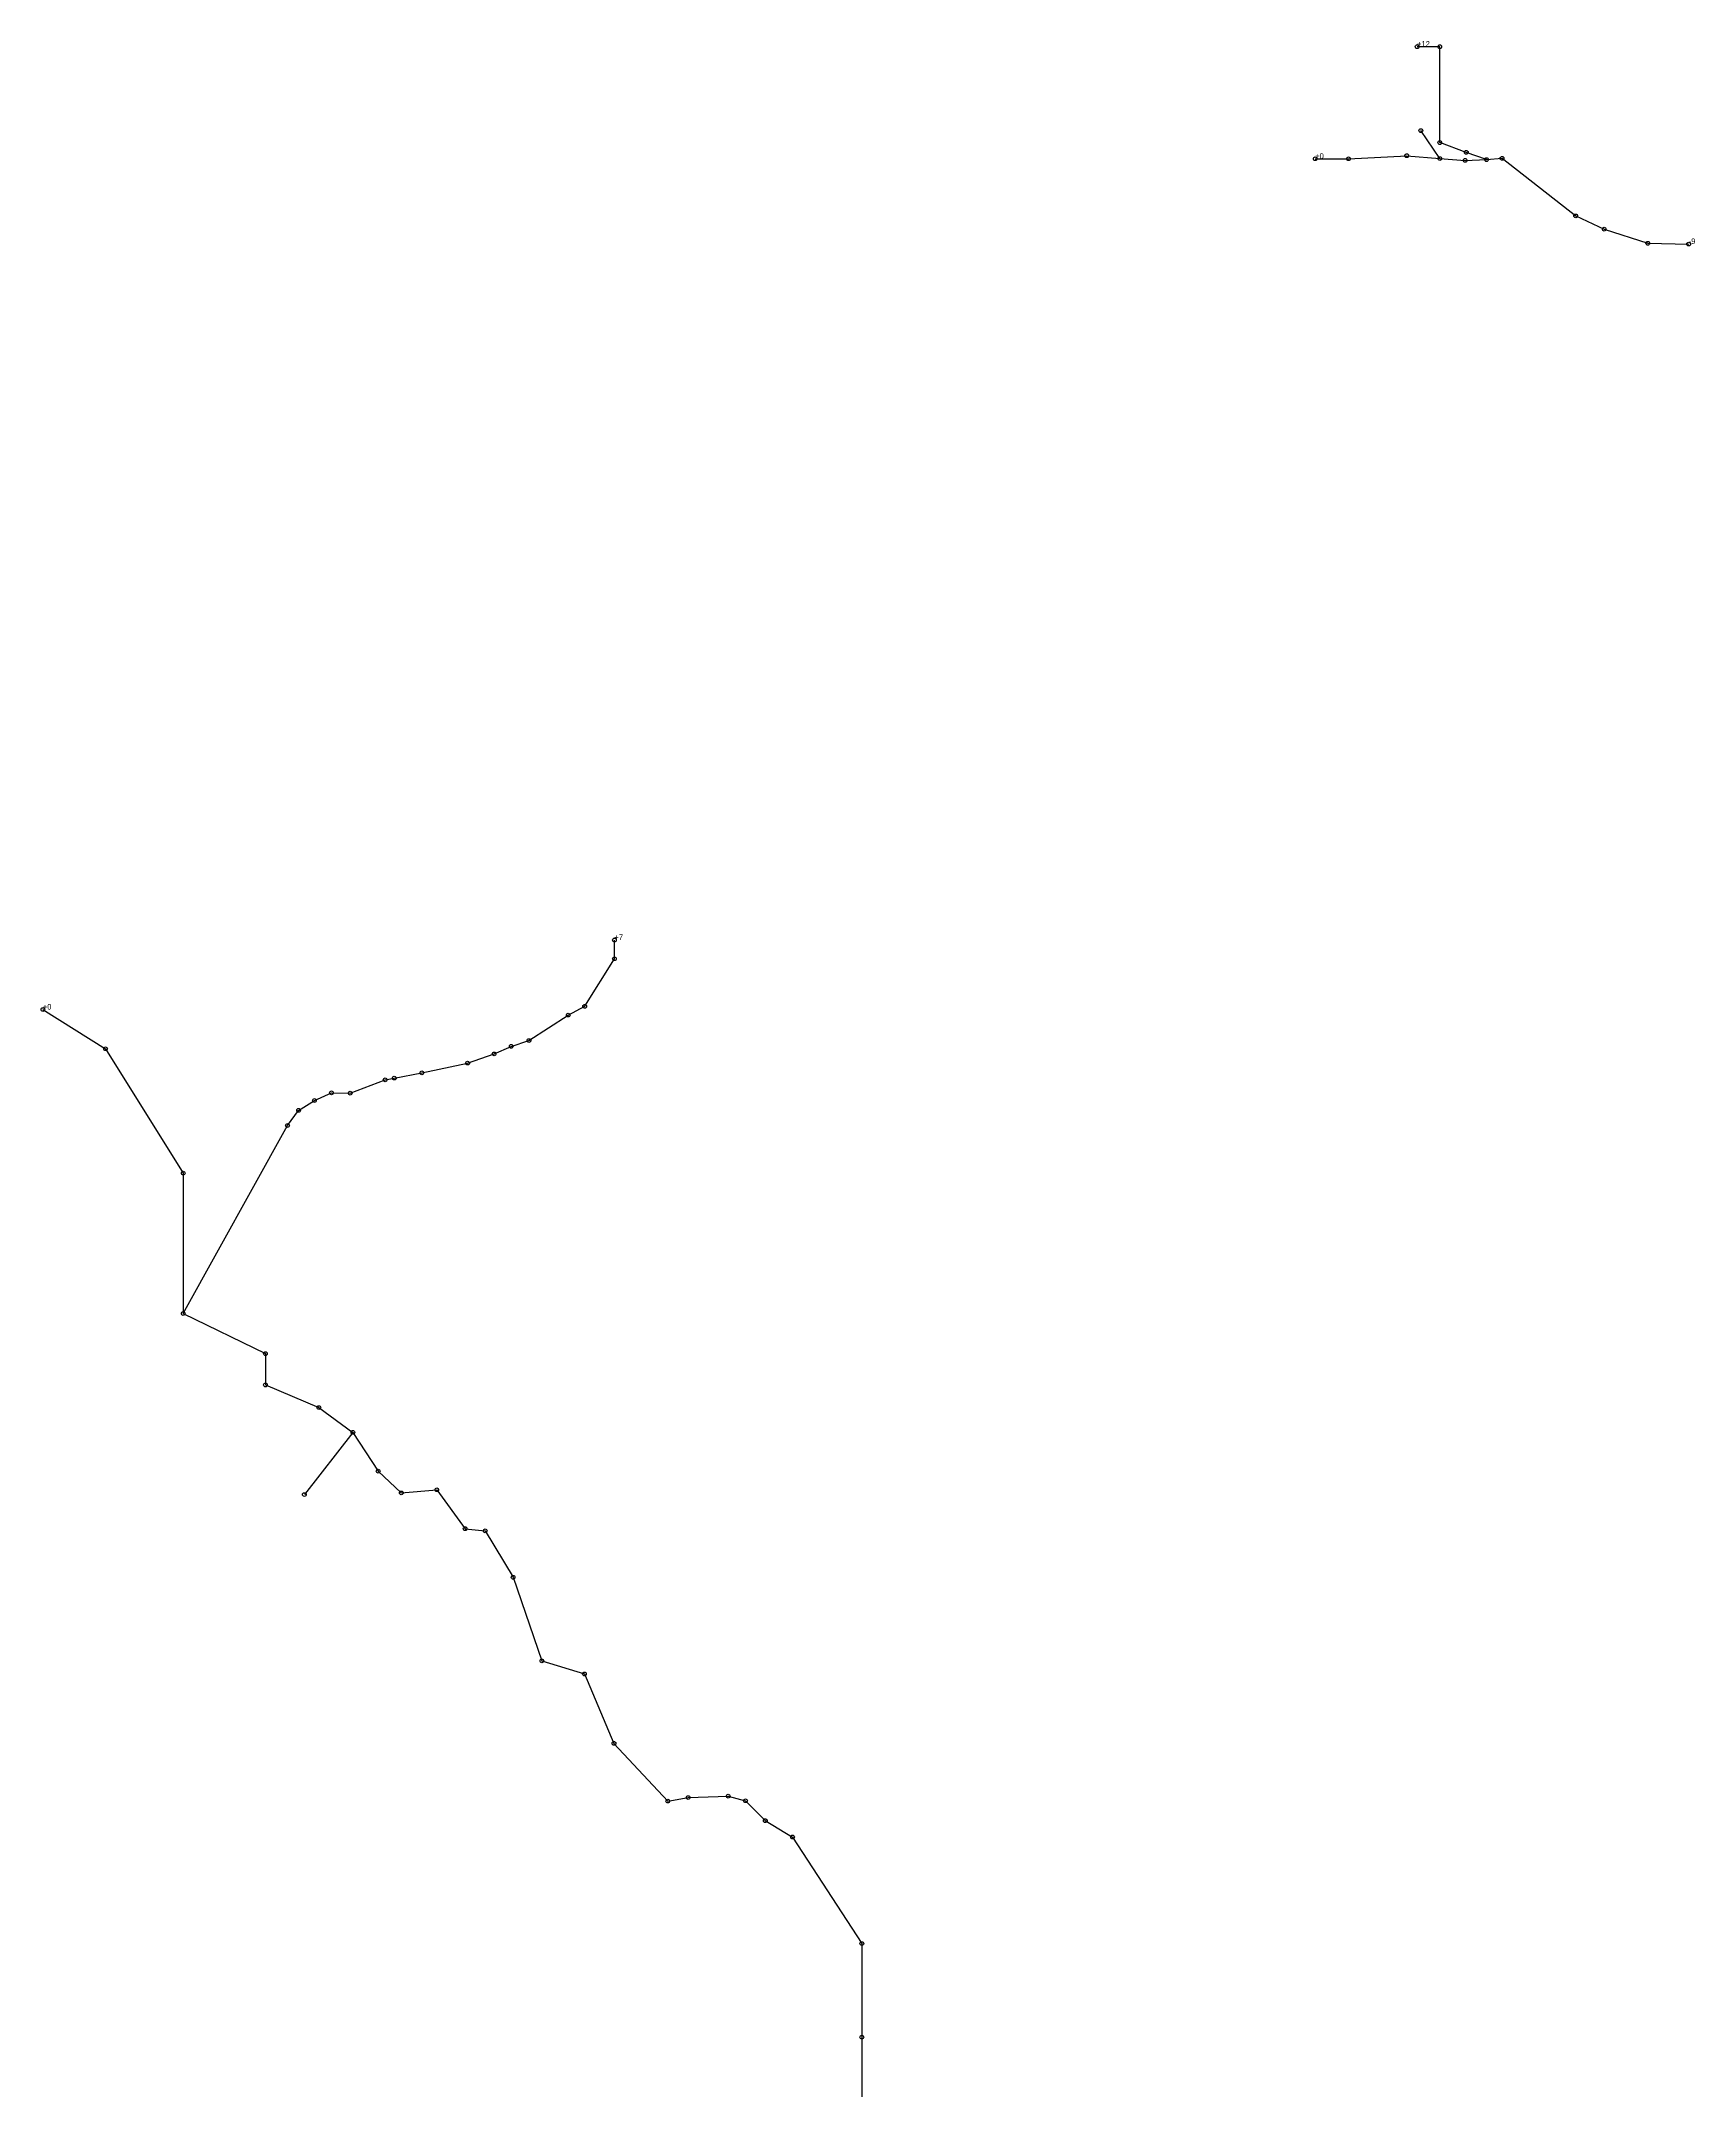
# Model space of a CAD drawing. Extents: x 0 to 487, y -339 to 104.
# Drawn here: x -0.2 to 176.7, y -115.7 to 103.6 of the extents above; entities that cross this region are included whole.
import ezdxf

# ---------------------------------------------------------------- set-up
doc = ezdxf.new("R2010")
doc.units = 0
for name, color, linetype in [('CHEMINEMENTS', 1, 'CONTINUOUS'), ('POINTS', 6, 'CONTINUOUS'), ('PROFONDEURS', 2, 'CONTINUOUS')]:
    doc.layers.add(name, color=color, linetype=linetype)

msp = doc.modelspace()

# ---------------------------------------------------------------- linework, layer by layer
at = {"layer": 'CHEMINEMENTS'}
for p, q in [((149.37, 102.99), (146.95, 102.99)), ((149.37, 92.73), (149.37, 102.99)), ((149.37, 91.02), (147.35, 94.01)), ((152.21, 91.69), (149.37, 92.73)), ((136.06, 91), (136.06, 91)), ((136.06, 91), (139.61, 91)), ((139.61, 91), (145.84, 91.33)), ((145.84, 91.33), (149.37, 91.02)), ((149.37, 91.02), (152.1, 90.83)), ((152.1, 90.83), (154.37, 90.91)), ((154.37, 90.91), (152.21, 91.69)), ((154.37, 90.91), (156.03, 91.05)), ((156.03, 91.05), (163.91, 84.89)), ((163.91, 84.89), (166.96, 83.47)), ((166.96, 83.47), (171.62, 81.96)), ((171.62, 81.96), (175.99, 81.88)), ((61.12, 5.44), (61.12, 7.44)), ((57.94, 0.35), (61.12, 5.44)), ((61.12, 5.44), (61.12, 5.44)), ((0, 0), (0, 0)), ((0, 0), (6.7, -4.19)), ((56.18, -0.59), (57.94, 0.35)), ((51.98, -3.31), (56.18, -0.59)), ((6.7, -4.19), (15.01, -17.49)), ((48.25, -4.74), (50.08, -3.93)), ((50.08, -3.93), (51.98, -3.31)), ((40.53, -6.76), (45.42, -5.72)), ((45.42, -5.72), (48.25, -4.74)), ((32.86, -8.94), (36.6, -7.51)), ((36.6, -7.51), (37.58, -7.33)), ((37.58, -7.33), (40.53, -6.76)), ((26.16, -12.4), (27.34, -10.78)), ((27.34, -10.78), (29.04, -9.72)), ((29.04, -9.72), (30.86, -8.9)), ((30.86, -8.9), (32.86, -8.94)), ((15.01, -32.51), (26.16, -12.4)), ((15.01, -17.49), (15.01, -32.51)), ((15.01, -32.51), (23.8, -36.8)), ((23.8, -36.8), (23.8, -40.15)), ((23.8, -40.15), (29.51, -42.57)), ((29.51, -42.57), (33.15, -45.22)), ((33.15, -45.22), (27.96, -51.87)), ((33.15, -45.22), (35.85, -49.37)), ((35.85, -49.37), (38.33, -51.69)), ((38.33, -51.69), (42.12, -51.36)), ((42.12, -51.36), (45.15, -55.52)), ((45.15, -55.52), (47.3, -55.75)), ((47.3, -55.75), (50.28, -60.72)), ((50.28, -60.72), (53.36, -69.66)), ((53.36, -69.66), (57.91, -71.06)), ((57.91, -71.06), (61.07, -78.48)), ((61.07, -78.48), (66.83, -84.66)), ((66.83, -84.66), (69, -84.28)), ((69, -84.28), (73.29, -84.13)), ((73.29, -84.13), (75.13, -84.62)), ((75.13, -84.62), (77.25, -86.75)), ((77.25, -86.75), (80.17, -88.5)), ((80.17, -88.5), (87.57, -99.9)), ((87.57, -99.9), (87.57, -109.9)), ((87.57, -109.9), (87.57, -120.9))]:
    msp.add_line(p, q, dxfattribs=at)
at = {"layer": 'POINTS'}
for centre in [(146.95, 102.99), (149.37, 102.99), (147.35, 94.01), (149.37, 92.73), (136.06, 91), (139.61, 91), (145.84, 91.33), (149.37, 91.02), (152.1, 90.83), (152.21, 91.69), (154.37, 90.91), (156.03, 91.05), (163.91, 84.89), (166.96, 83.47), (171.62, 81.96), (175.99, 81.88), (61.12, 7.44), (61.12, 5.44), (61.12, 5.44), (0, 0), (57.94, 0.35), (56.18, -0.59), (6.7, -4.19), (50.08, -3.93), (51.98, -3.31), (40.53, -6.76), (45.42, -5.72), (48.25, -4.74), (30.86, -8.9), (32.86, -8.94), (36.6, -7.51), (37.58, -7.33), (27.34, -10.78), (29.04, -9.72), (26.16, -12.4), (15.01, -17.49), (15.01, -32.51), (23.8, -36.8), (23.8, -40.15), (29.51, -42.57), (33.15, -45.22), (35.85, -49.37), (27.96, -51.87), (38.33, -51.69), (42.12, -51.36), (45.15, -55.52), (47.3, -55.75), (50.28, -60.72), (53.36, -69.66), (57.91, -71.06), (61.07, -78.48), (66.83, -84.66), (69, -84.28), (73.29, -84.13), (75.13, -84.62), (77.25, -86.75), (80.17, -88.5), (87.57, -99.9), (87.57, -109.9)]:
    msp.add_circle(centre, 0.2, dxfattribs=at)

# ---------------------------------------------------------------- texts
at = {"layer": 'PROFONDEURS'}
for s, p in [('+12', (146.95, 102.99)), ('+0', (136.06, 91)), ('-9', (175.99, 81.88)), ('+7', (61.12, 7.44)), ('+0', (0, 0))]:
    msp.add_text(s, height=0.6, dxfattribs=at).set_placement(p)

doc.saveas('drawing.dxf')
